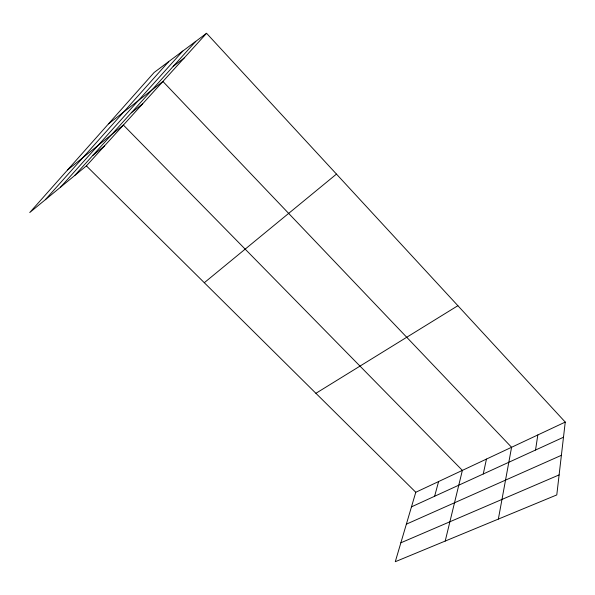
<?xml version="1.0" encoding="UTF-8"?>
<svg xmlns="http://www.w3.org/2000/svg" width="595" height="595" viewBox="0 0 595 595"><rect width="100%" height="100%" fill="white"/><g stroke="black" fill="none" stroke-linecap="round" stroke-linejoin="round"><path stroke-width="0.89" d="M565.25 422.078L556.786 494.921L395.281 561.71L415.779 492.266L565.25 422.078L206.569 33.29L154.127 72.486L29.75 212.541L86.401 165.886L206.569 33.29M535.537 450.036L537.821 434.96M498.35 519.085L511.581 447.276L162.911 81.456L108.483 123.886M483.259 473.977L486.457 459.08M445.209 541.063L462.374 470.385L123.388 125.069L67.614 169.91M434.618 496.26L438.589 481.556M45.309 199.727L168.697 61.597M60.541 187.187L182.836 51.021M74.606 175.599L195.792 41.345M204.301 282.714L336.472 174.097M92.761 155.481L104.452 145.961M131.257 112.842L142.674 103.79M173.152 66.417L184.182 57.983M315.908 393.31L457.882 305.696M411.472 506.858L563.487 437.236M406.363 524.165L561.39 455.316M400.859 542.804L559.114 474.907M86.401 165.886L415.779 492.266"/></g></svg>
